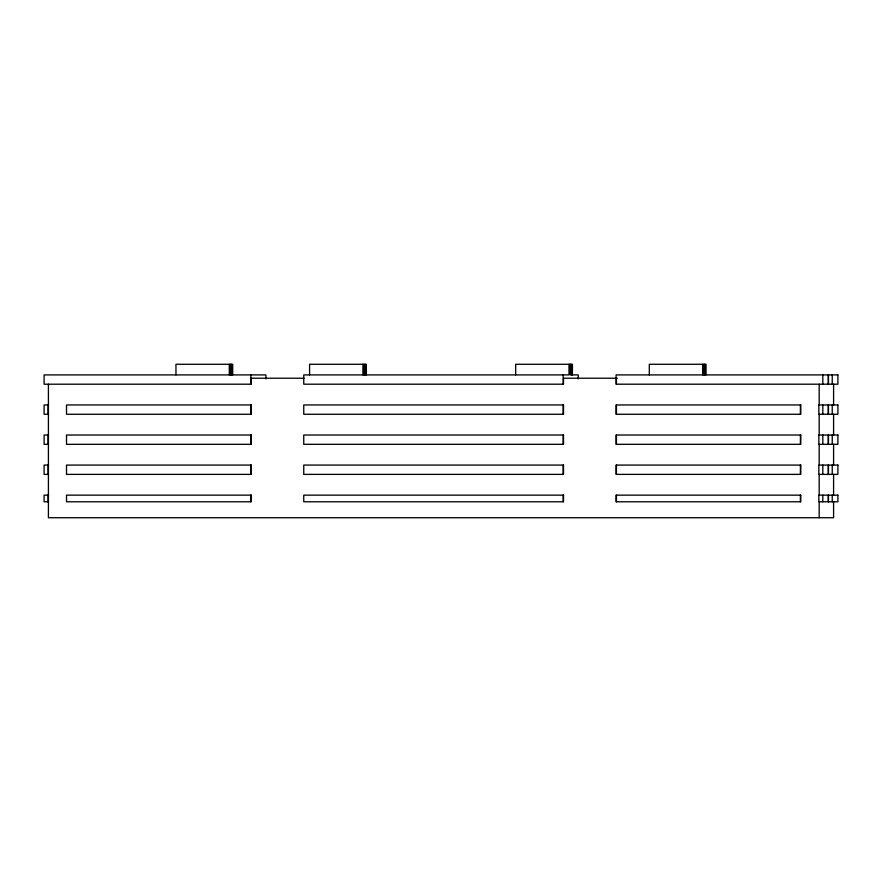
<?xml version="1.0" encoding="UTF-8"?>
<svg xmlns="http://www.w3.org/2000/svg" width="882" height="882" viewBox="0 0 882 882"><rect width="100%" height="100%" fill="white"/><g stroke="black" fill="none" stroke-linecap="round" stroke-linejoin="round"><path stroke-width="1.32" d="M571.393 374.905L578.25 374.905L578.25 378.885M304.081 378.224L251.161 378.224L251.161 384.199L44.1 384.199L44.1 374.905L265.912 374.905L265.912 378.885M617.268 378.224L563.51 378.224L563.51 384.199L303.75 384.199L303.75 374.905L569 374.905L569 364.277M48.631 404.959L44.1 404.959L44.1 414.264L48.631 414.264M48.631 435.024L44.1 435.024L44.1 444.319L48.631 444.319M48.631 465.079L44.1 465.079L44.1 474.384L48.631 474.384M48.631 495.144L44.1 495.144L44.1 501.781L48.631 501.781M833.589 384.199L833.589 404.959M833.589 414.264L833.589 435.024M833.589 444.319L833.589 465.079M833.589 474.384L833.589 495.144M833.589 501.781L833.589 517.723L48.411 517.723L48.411 384.199M832.244 374.905L832.244 384.199M832.244 404.959L832.244 414.264M832.244 435.024L832.244 444.319M832.244 465.079L832.244 474.384M832.244 495.144L832.244 501.781M828.474 374.905L828.474 384.199M828.474 404.959L828.474 414.264M828.474 435.024L828.474 444.319M828.474 465.079L828.474 474.384M828.474 495.144L828.474 501.781M828.275 374.905L828.275 384.199M828.275 404.959L828.275 414.264M828.275 435.024L828.275 444.319M828.275 465.079L828.275 474.384M828.275 495.144L828.275 501.781M822.818 374.905L822.818 384.199M822.818 404.959L822.818 414.264M822.818 435.024L822.818 444.319M822.818 465.079L822.818 474.384M822.818 495.144L822.818 501.781M819.18 384.199L819.18 404.959M819.18 414.264L819.18 435.024M819.18 444.319L819.18 465.079M819.18 474.384L819.18 495.144M819.18 501.781L819.18 517.723M800.404 404.959L800.404 414.264M800.404 435.024L800.404 444.319M800.404 465.079L800.404 474.384M800.404 495.144L800.404 501.781M706.041 374.905L706.041 364.277L649.295 364.277L649.295 374.905M704.795 364.277L704.795 374.905M703.88 364.277L703.88 374.905M702.623 364.277L702.623 374.905M616.43 378.224L616.43 384.199M616.43 404.959L616.43 414.264M616.43 435.024L616.43 444.319M616.43 465.079L616.43 474.384M616.43 495.144L616.43 501.781M572.418 374.905L572.418 364.277L515.672 364.277L515.672 374.905M571.172 364.277L571.172 374.905L570.257 374.905L570.257 364.277M563.168 374.905L563.168 384.199M563.168 404.959L563.168 414.264M563.168 435.024L563.168 444.319M563.168 465.079L563.168 474.384M563.168 495.144L563.168 501.781M366.328 374.905L366.328 364.277L309.582 364.277L309.582 374.905M365.082 364.277L365.082 374.905M364.167 364.277L364.167 374.905M362.91 364.277L362.91 374.905M250.83 374.905L250.83 384.199M250.83 404.959L250.83 414.264M250.83 435.024L250.83 444.319M250.83 465.079L250.83 474.384M250.83 495.144L250.83 501.781M232.705 374.905L232.705 364.277L175.959 364.277L175.959 374.905M231.459 364.277L231.459 374.905M230.544 364.277L230.544 374.905M229.298 364.277L229.298 374.905M48.069 404.959L48.069 414.264M48.069 435.024L48.069 444.319M48.069 465.079L48.069 474.384M48.069 495.144L48.069 501.781M837.9 374.905L616.088 374.905L616.088 384.199L837.9 384.199L837.9 374.905M251.161 404.959L66.514 404.959L66.514 414.264L251.161 414.264L251.161 404.959M563.51 404.959L303.75 404.959L303.75 414.264L563.51 414.264L563.51 404.959M800.746 404.959L616.088 404.959L616.088 414.264L800.746 414.264L800.746 404.959M837.9 404.959L818.849 404.959L818.849 414.264L837.9 414.264L837.9 404.959M251.161 435.024L66.514 435.024L66.514 444.319L251.161 444.319L251.161 435.024M563.51 435.024L303.75 435.024L303.75 444.319L563.51 444.319L563.51 435.024M800.746 435.024L616.088 435.024L616.088 444.319L800.746 444.319L800.746 435.024M837.9 435.024L818.849 435.024L818.849 444.319L837.9 444.319L837.9 435.024M251.161 465.079L66.514 465.079L66.514 474.384L251.161 474.384L251.161 465.079M563.51 465.079L303.75 465.079L303.75 474.384L563.51 474.384L563.51 465.079M800.746 465.079L616.088 465.079L616.088 474.384L800.746 474.384L800.746 465.079M837.9 465.079L818.849 465.079L818.849 474.384L837.9 474.384L837.9 465.079M251.161 495.144L66.514 495.144L66.514 501.781L251.161 501.781L251.161 495.144M563.51 495.144L303.75 495.144L303.75 501.781L563.51 501.781L563.51 495.144M800.746 495.144L616.088 495.144L616.088 501.781L800.746 501.781L800.746 495.144M837.9 495.144L818.849 495.144L818.849 501.781L837.9 501.781L837.9 495.144"/></g></svg>
